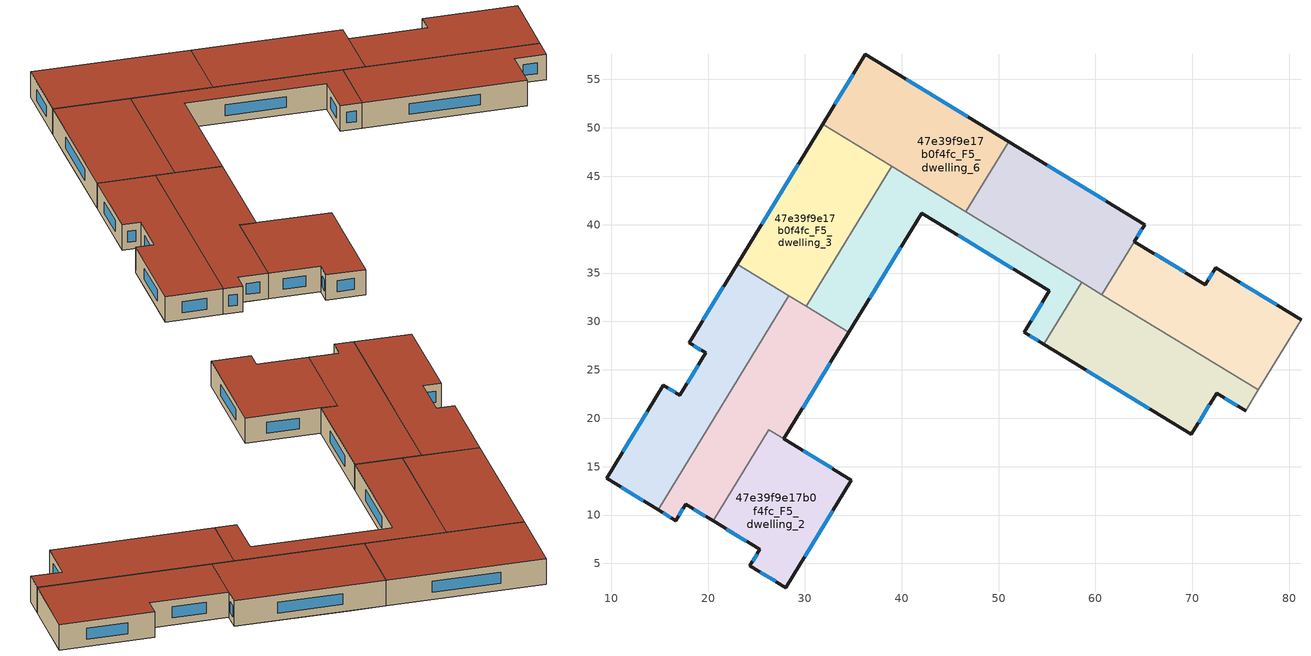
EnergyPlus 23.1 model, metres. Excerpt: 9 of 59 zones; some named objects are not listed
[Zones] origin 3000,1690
47e39f9e17b0f4fc_F5_dwelling_0
 floor to 47e39f9e17b0f4fc_F4_dwelling_6 (EU_floor_Construction): 21.59,21.58 14.85,10.53 9.5,13.79 15.37,23.41 17.08,22.37 17.95,23.8 z15
 floor to 47e39f9e17b0f4fc_F4_dwelling_7 (EU_floor_Construction): 28.34,32.65 21.59,21.58 17.95,23.8 19.75,26.74 18.04,27.79 23,35.91 z15
 wall outside (EU_wall_Construction): 23,35.91 18.04,27.79 19.75,26.74 17.08,22.37 15.37,23.41 9.5,13.79 14.85,10.53 z15:18
 wall to 47e39f9e17b0f4fc_F5_dwelling_1 (EU_wall_Construction): 14.85,10.53 28.34,32.65 z15:18
 wall to 47e39f9e17b0f4fc_F5_dwelling_3 (EU_wall_Construction): 28.34,32.65 23,35.91 z15:18
 window (EU_Window_Construction): 13.69,20.66 11.18,16.54 / 16.59,22.66 15.86,23.11 / 18.98,25.49 17.84,23.62 / 18.53,27.49 19.26,27.04 / 21.58,33.59 19.46,30.11 / 11.03,12.86 13.32,11.46 z15.86:17.14
 roof outside (EU_roof_Construction): 14.85,10.53 28.34,32.65 23,35.91 18.04,27.79 19.75,26.74 17.08,22.37 15.37,23.41 9.5,13.79 z18
47e39f9e17b0f4fc_F5_dwelling_1
 floor to 47e39f9e17b0f4fc_F4_dwelling_4 (EU_floor_Construction): 34.54,28.87 27.83,17.86 26.26,18.82 25.93,18.28 23.27,19.9 30.31,31.45 z15
 floor to 47e39f9e17b0f4fc_F4_dwelling_6 (EU_floor_Construction): 23.56,20.38 17.85,11.02 17.69,11.11 16.66,9.42 14.85,10.53 21.59,21.58 z15
 floor to 47e39f9e17b0f4fc_F4_dwelling_3 (EU_floor_Construction): 25.93,18.28 20.51,9.4 17.85,11.02 23.27,19.9 z15
 floor to 47e39f9e17b0f4fc_F4_dwelling_7 (EU_floor_Construction): 30.31,31.45 23.56,20.38 21.59,21.58 28.34,32.65 z15
 wall outside (EU_wall_Construction): 27.83,17.86 34.54,28.87 / 14.85,10.53 16.66,9.42 17.69,11.11 20.51,9.4 z15:18
 wall to 47e39f9e17b0f4fc_F5_dwelling_2 (EU_wall_Construction): 20.51,9.4 26.26,18.82 27.83,17.86 z15:18
 wall to 47e39f9e17b0f4fc_F5_dwelling_4 (EU_wall_Construction): 34.54,28.87 30.15,31.55 z15:18
 wall to 47e39f9e17b0f4fc_F5_dwelling_3 (EU_wall_Construction): 30.15,31.54 28.34,32.65 z15:18
 window (EU_Window_Construction): 29.75,21.01 32.63,25.72 / 18.5,10.62 19.7,9.89 / 16.95,9.91 17.4,10.63 / 15.37,10.21 16.14,9.74 z15.86:17.14
 roof outside (EU_roof_Construction): 27.83,17.86 34.54,28.87 28.34,32.65 14.85,10.53 16.66,9.42 17.69,11.11 20.51,9.4 26.26,18.82 z18
47e39f9e17b0f4fc_F5_dwelling_2
 floor to 47e39f9e17b0f4fc_F4_dwelling_3 (EU_floor_Construction): 34.8,13.61 28.02,2.5 24.31,4.76 25.34,6.45 20.51,9.4 25.93,18.28 27.5,17.32 27.83,17.86 z15
 floor to 47e39f9e17b0f4fc_F4_dwelling_4 (EU_floor_Construction): 27.83,17.86 27.5,17.32 25.93,18.28 26.26,18.82 z15
 wall outside (EU_wall_Construction): 20.51,9.4 25.34,6.45 24.31,4.76 28.02,2.5 34.8,13.61 27.83,17.86 z15:18
 window (EU_Window_Construction): 29.96,5.67 32.87,10.44 / 25.37,4.11 26.96,3.14 / 25.05,5.97 24.61,5.24 / 21.89,8.55 23.96,7.29 / 32.81,14.83 29.83,16.65 z15.86:17.14
 roof outside (EU_roof_Construction): 28.02,2.5 34.8,13.61 26.26,18.82 20.51,9.4 25.34,6.45 24.31,4.76 z18
47e39f9e17b0f4fc_F5_dwelling_3
 floor to 47e39f9e17b0f4fc_F4_dwelling_8 (EU_floor_Construction): 36.86,42.54 30.34,31.85 23.18,36.21 29.7,46.9 z15
 floor to 47e39f9e17b0f4fc_F4_dwelling_9 (EU_floor_Construction): 38.97,46.01 36.86,42.54 29.7,46.9 31.82,50.37 z15
 floor to 47e39f9e17b0f4fc_F4_dwelling_7 (EU_floor_Construction): 30.34,31.85 30.15,31.54 23,35.91 23.18,36.21 z15
 wall outside (EU_wall_Construction): 31.82,50.37 23,35.91 z15:18
 wall to 47e39f9e17b0f4fc_F5_dwelling_4 (EU_wall_Construction): 30.15,31.54 38.97,46.01 z15:18
 wall to 47e39f9e17b0f4fc_F5_dwelling_6 (EU_wall_Construction): 38.97,46.01 31.82,50.37 z15:18
 window (EU_Window_Construction): 29.3,46.24 25.52,40.04 z15.86:17.14
 roof outside (EU_roof_Construction): 30.15,31.54 38.97,46.01 31.82,50.37 23,35.91 z18
47e39f9e17b0f4fc_F5_dwelling_4
 floor to 47e39f9e17b0f4fc_F4_dwelling_5 (EU_floor_Construction): 50.18,39.17 48.87,37.03 42.05,41.18 41.97,41.05 37.74,43.63 39.13,45.91 z15
 floor to 47e39f9e17b0f4fc_F4_dwelling_0 (EU_floor_Construction): 57.96,33.02 54.68,27.63 52.64,28.87 55.92,34.26 z15
 floor to 47e39f9e17b0f4fc_F4_dwelling_4 (EU_floor_Construction): 41.97,41.05 34.54,28.87 30.31,31.45 37.74,43.63 z15
 floor to 47e39f9e17b0f4fc_F4_dwelling_1 (EU_floor_Construction): 58.59,34.04 57.96,33.02 55.91,34.27 55.23,33.14 48.87,37.03 50.18,39.17 z15
 floor to 47e39f9e17b0f4fc_F4_dwelling_9 (EU_floor_Construction): 39.13,45.91 37.01,42.44 36.86,42.54 38.97,46.01 z15
 floor to 47e39f9e17b0f4fc_F4_dwelling_7 (EU_floor_Construction): 30.49,31.75 30.31,31.45 30.15,31.55 30.34,31.85 z15
 floor adiabatic (EU_floor_Construction): 37.01,42.44 30.49,31.75 30.34,31.85 36.86,42.54 z15
 wall outside (EU_wall_Construction): 34.54,28.87 42.05,41.18 55.23,33.14 52.64,28.87 54.68,27.63 z15:18
 wall to 47e39f9e17b0f4fc_F5_dwelling_5 (EU_wall_Construction): 54.68,27.63 58.59,34.04 z15:18
 wall to 47e39f9e17b0f4fc_F5_dwelling_7 (EU_wall_Construction): 58.59,34.04 46.62,41.34 z15:18
 wall to 47e39f9e17b0f4fc_F5_dwelling_6 (EU_wall_Construction): 46.62,41.34 38.97,46.01 z15:18
 window (EU_Window_Construction): 36.69,32.38 39.91,37.66 / 53.22,28.52 54.1,27.98 / 54.49,31.92 53.38,30.09 / 45.82,38.89 51.47,35.44 z15.86:17.14
 roof outside (EU_roof_Construction): 54.68,27.63 58.59,34.04 38.97,46.01 30.15,31.54 34.54,28.87 42.05,41.18 55.23,33.14 52.64,28.87 z18
47e39f9e17b0f4fc_F5_dwelling_5
 floor to 47e39f9e17b0f4fc_F4_dwelling_0 (EU_floor_Construction): 73.21,23.72 69.92,18.33 54.68,27.63 57.96,33.02 z15
 floor to 47e39f9e17b0f4fc_F4_dwelling_1 (EU_floor_Construction): 73.21,23.72 57.96,33.02 58.59,34.04 76.82,22.93 75.51,20.78 72.53,22.6 z15
 wall outside (EU_wall_Construction): 54.68,27.63 69.92,18.33 72.53,22.6 75.51,20.78 z15:18
 wall adiabatic (EU_wall_Construction): 75.51,20.78 76.82,22.92 z15:18
 wall to 47e39f9e17b0f4fc_F5_dwelling_8 (EU_wall_Construction): 76.82,22.92 60.68,32.77 z15:18
 wall to 47e39f9e17b0f4fc_F5_dwelling_7 (EU_wall_Construction): 60.68,32.77 58.59,34.04 z15:18
 window (EU_Window_Construction): 73.38,22.08 74.66,21.3 / 70.67,19.55 71.78,21.38 / 59.03,24.97 65.57,20.99 z15.86:17.14
 roof outside (EU_roof_Construction): 75.51,20.78 76.82,22.92 58.59,34.04 54.68,27.63 69.92,18.33 72.53,22.6 z18
47e39f9e17b0f4fc_F5_dwelling_6
 floor to 47e39f9e17b0f4fc_F4_dwelling_9 (EU_floor_Construction): 43.54,53.14 39.13,45.91 31.82,50.37 36.23,57.59 z15
 floor to 47e39f9e17b0f4fc_F4_dwelling_5 (EU_floor_Construction): 51.03,48.57 46.62,41.34 39.13,45.91 43.54,53.14 z15
 wall outside (EU_wall_Construction): 51.03,48.57 36.23,57.59 31.82,50.37 z15:18
 wall to 47e39f9e17b0f4fc_F5_dwelling_7 (EU_wall_Construction): 46.62,41.34 51.03,48.57 z15:18
 window (EU_Window_Construction): 34.97,55.53 33.08,52.43 / 46.8,51.15 40.46,55.01 z15.86:17.14
 roof outside (EU_roof_Construction): 46.62,41.34 51.03,48.57 36.23,57.59 31.82,50.37 z18
47e39f9e17b0f4fc_F5_dwelling_7
 floor to 47e39f9e17b0f4fc_F4_dwelling_2 (EU_floor_Construction): 65.09,40 62.27,35.38 51.77,41.78 51.93,42.04 54.59,46.4 z15
 floor to 47e39f9e17b0f4fc_F4_dwelling_5 (EU_floor_Construction): 54.59,46.4 50.18,39.17 46.62,41.34 51.03,48.57 z15
 floor adiabatic (EU_floor_Construction): 62.27,35.38 60.68,32.77 50.18,39.17 51.77,41.78 z15
 wall outside (EU_wall_Construction): 64.02,38.25 65.09,40 51.03,48.57 z15:18
 wall to 47e39f9e17b0f4fc_F5_dwelling_8 (EU_wall_Construction): 60.68,32.77 64.02,38.25 z15:18
 window (EU_Window_Construction): 61.07,42.45 55.05,46.12 / 64.33,38.75 64.79,39.5 z15.86:17.14
 roof outside (EU_roof_Construction): 60.68,32.77 65.09,40 51.03,48.57 46.62,41.34 z18
47e39f9e17b0f4fc_F5_dwelling_8
 floor to 47e39f9e17b0f4fc_F4_dwelling_2 (EU_floor_Construction): 81.24,30.17 78.55,25.75 78.41,25.53 62.27,35.38 64.02,38.25 71.36,33.79 72.42,35.54 z15
 floor adiabatic (EU_floor_Construction): 78.41,25.53 76.82,22.93 60.68,32.77 62.27,35.38 z15
 wall outside (EU_wall_Construction): 81.24,30.17 72.42,35.54 71.36,33.79 64.02,38.25 z15:18
 wall adiabatic (EU_wall_Construction): 76.82,22.92 81.24,30.17 z15:18
 window (EU_Window_Construction): 69.26,35.06 66.12,36.98 / 72.12,35.04 71.66,34.29 / 78.72,31.7 74.94,34 z15.86:17.14
 roof outside (EU_roof_Construction): 76.82,22.92 81.24,30.17 72.42,35.54 71.36,33.79 64.02,38.25 60.68,32.77 z18
[Building]
EU S2 Campaign: North Axis=0; Terrain=City; Solar Distribution=FullExterior
[Site:Location]
Helsinki-Vantaa.AP: Latitude=60.317; Longitude=24.963; Time Zone=2; Elevation=54.6
[SizingPeriod:WeatherFileDays]
AnnualSizingPeriod: Begin Month=1; Begin Day of Month=1; End Month=12; End Day of Month=31; Day of Week for Start Day=Monday; Use Weather File Daylight Saving Period=No; Use Weather File Rain and Snow Indicators=No
[MATERIAL]
EU_InternalMass_Material: Roughness=MediumRough; Thickness=0.1; Conductivity=1; Density=1800; Specific Heat=900; Thermal Absorptance=0.9; Solar Absorptance=0.7; Visible Absorptance=0.7
[MATERIAL:NOMASS] Roughness=MediumRough; Thermal Absorptance=0.9; Solar Absorptance=0.7; Visible Absorptance=0.7
Name | Thermal Resistance
EU_wall_NoMass | 5.91765
EU_roof_NoMass | 11.1778
EU_floor_NoMass | 6.2875
[WINDOWMATERIAL:SIMPLEGLAZINGSYSTEM]
EU_Window_SimpleGlazing: UFactor=0.994035; Solar Heat Gain Coefficient=0.7; Visible Transmittance=0.7
[CONSTRUCTION]
EU_wall_Construction: EU_wall_NoMass
EU_roof_Construction: EU_roof_NoMass
EU_floor_Construction: EU_floor_NoMass
EU_Window_Construction: EU_Window_SimpleGlazing
EU_InternalMass_Construction: EU_InternalMass_Material
[ZONE] Type=1; Multiplier=1; Ceiling Height=autocalculate; Floor Area=autocalculate; Part of Total Floor Area=Yes
Name | Volume
47e39f9e17b0f4fc_F5_dwelling_0 | 455.975
47e39f9e17b0f4fc_F5_dwelling_1 | 473.076
47e39f9e17b0f4fc_F5_dwelling_2 | 357.409
47e39f9e17b0f4fc_F5_dwelling_3 | 425.769
47e39f9e17b0f4fc_F5_dwelling_4 | 431.838
47e39f9e17b0f4fc_F5_dwelling_5 | 428.761
47e39f9e17b0f4fc_F5_dwelling_6 | 440.155
47e39f9e17b0f4fc_F5_dwelling_7 | 418.388
47e39f9e17b0f4fc_F5_dwelling_8 | 427.951
[INTERNALMASS] Construction=EU_InternalMass_Construction
Name | Zone or ZoneList | Surface Area
47e39f9e17b0f4fc_F5_dwelling_0_EU_InternalMass | 47e39f9e17b0f4fc_F5_dwelling_0 | 152.013
47e39f9e17b0f4fc_F5_dwelling_1_EU_InternalMass | 47e39f9e17b0f4fc_F5_dwelling_1 | 157.672
47e39f9e17b0f4fc_F5_dwelling_2_EU_InternalMass | 47e39f9e17b0f4fc_F5_dwelling_2 | 119.136
47e39f9e17b0f4fc_F5_dwelling_3_EU_InternalMass | 47e39f9e17b0f4fc_F5_dwelling_3 | 141.923
47e39f9e17b0f4fc_F5_dwelling_4_EU_InternalMass | 47e39f9e17b0f4fc_F5_dwelling_4 | 143.946
47e39f9e17b0f4fc_F5_dwelling_5_EU_InternalMass | 47e39f9e17b0f4fc_F5_dwelling_5 | 142.92
47e39f9e17b0f4fc_F5_dwelling_6_EU_InternalMass | 47e39f9e17b0f4fc_F5_dwelling_6 | 146.718
47e39f9e17b0f4fc_F5_dwelling_7_EU_InternalMass | 47e39f9e17b0f4fc_F5_dwelling_7 | 139.465
47e39f9e17b0f4fc_F5_dwelling_8_EU_InternalMass | 47e39f9e17b0f4fc_F5_dwelling_8 | 142.651
[OTHEREQUIPMENT] Fuel Type=Electricity; Design Level Calculation Method=Watts/Area; Power per Zone Floor Area=1; Fraction Latent=0; Fraction Radiant=0; Fraction Lost=0; Carbon Dioxide Generation Rate=0; EndUse Subcategory=EU_Step8_InternalGains
Name | Zone or ZoneList or Space or SpaceList | Schedule
EU_Step8_InternalGain_47e39f9e17b0f4fc_F5_dwelling_0_f000 | 47e39f9e17b0f4fc_F5_dwelling_0 | EU_Step8_GainSchedule_47e39f9e17b0f4fc_F5_dwelling_0_f000
EU_Step8_InternalGain_47e39f9e17b0f4fc_F5_dwelling_1_f000 | 47e39f9e17b0f4fc_F5_dwelling_1 | EU_Step8_GainSchedule_47e39f9e17b0f4fc_F5_dwelling_1_f000
EU_Step8_InternalGain_47e39f9e17b0f4fc_F5_dwelling_2_f000 | 47e39f9e17b0f4fc_F5_dwelling_2 | EU_Step8_GainSchedule_47e39f9e17b0f4fc_F5_dwelling_2_f000
EU_Step8_InternalGain_47e39f9e17b0f4fc_F5_dwelling_3_f000 | 47e39f9e17b0f4fc_F5_dwelling_3 | EU_Step8_GainSchedule_47e39f9e17b0f4fc_F5_dwelling_3_f000
EU_Step8_InternalGain_47e39f9e17b0f4fc_F5_dwelling_4_f000 | 47e39f9e17b0f4fc_F5_dwelling_4 | EU_Step8_GainSchedule_47e39f9e17b0f4fc_F5_dwelling_4_f000
EU_Step8_InternalGain_47e39f9e17b0f4fc_F5_dwelling_5_f000 | 47e39f9e17b0f4fc_F5_dwelling_5 | EU_Step8_GainSchedule_47e39f9e17b0f4fc_F5_dwelling_5_f000
EU_Step8_InternalGain_47e39f9e17b0f4fc_F5_dwelling_6_f000 | 47e39f9e17b0f4fc_F5_dwelling_6 | EU_Step8_GainSchedule_47e39f9e17b0f4fc_F5_dwelling_6_f000
EU_Step8_InternalGain_47e39f9e17b0f4fc_F5_dwelling_7_f000 | 47e39f9e17b0f4fc_F5_dwelling_7 | EU_Step8_GainSchedule_47e39f9e17b0f4fc_F5_dwelling_7_f000
EU_Step8_InternalGain_47e39f9e17b0f4fc_F5_dwelling_8_f000 | 47e39f9e17b0f4fc_F5_dwelling_8 | EU_Step8_GainSchedule_47e39f9e17b0f4fc_F5_dwelling_8_f000
[ZONEVENTILATION:DESIGNFLOWRATE] Schedule=EU_AlwaysOn; Design Flow Rate Calculation Method=AirChanges/Hour; Air Changes per Hour=0.596421; Ventilation Type=Natural; Fan Pressure Rise=0; Fan Total Efficiency=1; Constant Term Coefficient=1; Temperature Term Coefficient=0; Velocity Term Coefficient=0; Velocity Squared Term Coefficient=0; Minimum Indoor Temperature=-100; Maximum Indoor Temperature=100; Delta Temperature=-100; Minimum Outdoor Temperature=-100; Maximum Outdoor Temperature=100; Maximum Wind Speed=40
Name | Zone or ZoneList or Space or SpaceList
EU_ConstantAir_47e39f9e17b0f4fc_F5_dwelling_0 | 47e39f9e17b0f4fc_F5_dwelling_0
EU_ConstantAir_47e39f9e17b0f4fc_F5_dwelling_1 | 47e39f9e17b0f4fc_F5_dwelling_1
EU_ConstantAir_47e39f9e17b0f4fc_F5_dwelling_2 | 47e39f9e17b0f4fc_F5_dwelling_2
EU_ConstantAir_47e39f9e17b0f4fc_F5_dwelling_3 | 47e39f9e17b0f4fc_F5_dwelling_3
EU_ConstantAir_47e39f9e17b0f4fc_F5_dwelling_4 | 47e39f9e17b0f4fc_F5_dwelling_4
EU_ConstantAir_47e39f9e17b0f4fc_F5_dwelling_5 | 47e39f9e17b0f4fc_F5_dwelling_5
EU_ConstantAir_47e39f9e17b0f4fc_F5_dwelling_6 | 47e39f9e17b0f4fc_F5_dwelling_6
EU_ConstantAir_47e39f9e17b0f4fc_F5_dwelling_7 | 47e39f9e17b0f4fc_F5_dwelling_7
EU_ConstantAir_47e39f9e17b0f4fc_F5_dwelling_8 | 47e39f9e17b0f4fc_F5_dwelling_8
[HVACTEMPLATE:ZONE:IDEALLOADSAIRSYSTEM] System Availability Schedule=EU_AlwaysOn; Maximum Heating Supply Air Temperature=50; Minimum Cooling Supply Air Temperature=13; Maximum Heating Supply Air Humidity Ratio=0.0156; Minimum Cooling Supply Air Humidity Ratio=0.0077; Heating Limit=NoLimit; Cooling Limit=NoLimit; Heating Availability Schedule=EU_AlwaysOn; Cooling Availability Schedule=EU_CoolingOff; Dehumidification Control Type=ConstantSensibleHeatRatio; Cooling Sensible Heat Ratio=0.7; Dehumidification Setpoint=60; Humidification Control Type=None; Humidification Setpoint=30; Outdoor Air Method=None; Outdoor Air Flow Rate per Person=0.00944; Outdoor Air Flow Rate per Zone Floor Area=0; Outdoor Air Flow Rate per Zone=0; Demand Controlled Ventilation Type=None; Outdoor Air Economizer Type=NoEconomizer; Heat Recovery Type=None; Sensible Heat Recovery Effectiveness=0.7; Latent Heat Recovery Effectiveness=0.65
Name | Template Thermostat
47e39f9e17b0f4fc_F5_dwelling_0 | EU_HeatOnly_47e39f9e17b0f4fc_F5_dwelling_0
47e39f9e17b0f4fc_F5_dwelling_1 | EU_HeatOnly_47e39f9e17b0f4fc_F5_dwelling_1
47e39f9e17b0f4fc_F5_dwelling_2 | EU_HeatOnly_47e39f9e17b0f4fc_F5_dwelling_2
47e39f9e17b0f4fc_F5_dwelling_3 | EU_HeatOnly_47e39f9e17b0f4fc_F5_dwelling_3
47e39f9e17b0f4fc_F5_dwelling_4 | EU_HeatOnly_47e39f9e17b0f4fc_F5_dwelling_4
47e39f9e17b0f4fc_F5_dwelling_5 | EU_HeatOnly_47e39f9e17b0f4fc_F5_dwelling_5
47e39f9e17b0f4fc_F5_dwelling_6 | EU_HeatOnly_47e39f9e17b0f4fc_F5_dwelling_6
47e39f9e17b0f4fc_F5_dwelling_7 | EU_HeatOnly_47e39f9e17b0f4fc_F5_dwelling_7
47e39f9e17b0f4fc_F5_dwelling_8 | EU_HeatOnly_47e39f9e17b0f4fc_F5_dwelling_8
[SIZING:ZONE] Zone Cooling Design Supply Air Temperature Input Method=SupplyAirTemperature; Zone Cooling Design Supply Air Temperature=13; Zone Heating Design Supply Air Temperature Input Method=SupplyAirTemperature; Zone Heating Design Supply Air Temperature=50; Zone Cooling Design Supply Air Humidity Ratio=0.008; Zone Heating Design Supply Air Humidity Ratio=0.008; Cooling Design Air Flow Method=DesignDay; Cooling Design Air Flow Rate=0; Cooling Minimum Air Flow per Zone Floor Area=0.000762; Cooling Minimum Air Flow=0; Cooling Minimum Air Flow Fraction=0.2; Heating Design Air Flow Method=DesignDay; Heating Design Air Flow Rate=0; Heating Maximum Air Flow per Zone Floor Area=0.002032; Heating Maximum Air Flow=0.141576; Heating Maximum Air Flow Fraction=0.3; Account for Dedicated Outdoor Air System=No; Dedicated Outdoor Air System Control Strategy=NeutralSupplyAir; Dedicated Outdoor Air Low Setpoint Temperature for Design=autosize; Dedicated Outdoor Air High Setpoint Temperature for Design=autosize; Zone Load Sizing Method=Sensible Load Only No Latent Load; Zone Latent Cooling Design Supply Air Humidity Ratio Input Method=HumidityRatioDifference; Zone Cooling Design Supply Air Humidity Ratio Difference=0.005; Zone Latent Heating Design Supply Air Humidity Ratio Input Method=HumidityRatioDifference; Zone Humidification Design Supply Air Humidity Ratio Difference=0.005
47e39f9e17b0f4fc_F5_dwelling_0; 47e39f9e17b0f4fc_F5_dwelling_1; 47e39f9e17b0f4fc_F5_dwelling_2; 47e39f9e17b0f4fc_F5_dwelling_3; 47e39f9e17b0f4fc_F5_dwelling_4; 47e39f9e17b0f4fc_F5_dwelling_5; 47e39f9e17b0f4fc_F5_dwelling_6; 47e39f9e17b0f4fc_F5_dwelling_7; 47e39f9e17b0f4fc_F5_dwelling_8
[SCHEDULE:CONSTANT]
Name | Hourly Value
EU_AlwaysOn | 1
EU_CoolingOff | 0
[SCHEDULE:FILE] Column Number=1; Rows to Skip at Top=0; Number of Hours of Data=8760; Column Separator=Comma; Interpolate to Timestep=No; Minutes per Item=60; Adjust Schedule for Daylight Savings=Yes
Name | File
EU_Step8_GainSchedule_47e39f9e17b0f4fc_F5_dwelling_0_f000 | ../../schedules/47e39f9e17b0f4fc/47e39f9e17b0f4fc_F5_dwelling_0_f000_gain.csv
EU_Step8_GainSchedule_47e39f9e17b0f4fc_F5_dwelling_1_f000 | ../../schedules/47e39f9e17b0f4fc/47e39f9e17b0f4fc_F5_dwelling_1_f000_gain.csv
EU_Step8_GainSchedule_47e39f9e17b0f4fc_F5_dwelling_2_f000 | ../../schedules/47e39f9e17b0f4fc/47e39f9e17b0f4fc_F5_dwelling_2_f000_gain.csv
EU_Step8_GainSchedule_47e39f9e17b0f4fc_F5_dwelling_3_f000 | ../../schedules/47e39f9e17b0f4fc/47e39f9e17b0f4fc_F5_dwelling_3_f000_gain.csv
EU_Step8_GainSchedule_47e39f9e17b0f4fc_F5_dwelling_4_f000 | ../../schedules/47e39f9e17b0f4fc/47e39f9e17b0f4fc_F5_dwelling_4_f000_gain.csv
EU_Step8_GainSchedule_47e39f9e17b0f4fc_F5_dwelling_5_f000 | ../../schedules/47e39f9e17b0f4fc/47e39f9e17b0f4fc_F5_dwelling_5_f000_gain.csv
EU_Step8_GainSchedule_47e39f9e17b0f4fc_F5_dwelling_6_f000 | ../../schedules/47e39f9e17b0f4fc/47e39f9e17b0f4fc_F5_dwelling_6_f000_gain.csv
EU_Step8_GainSchedule_47e39f9e17b0f4fc_F5_dwelling_7_f000 | ../../schedules/47e39f9e17b0f4fc/47e39f9e17b0f4fc_F5_dwelling_7_f000_gain.csv
EU_Step8_GainSchedule_47e39f9e17b0f4fc_F5_dwelling_8_f000 | ../../schedules/47e39f9e17b0f4fc/47e39f9e17b0f4fc_F5_dwelling_8_f000_gain.csv
